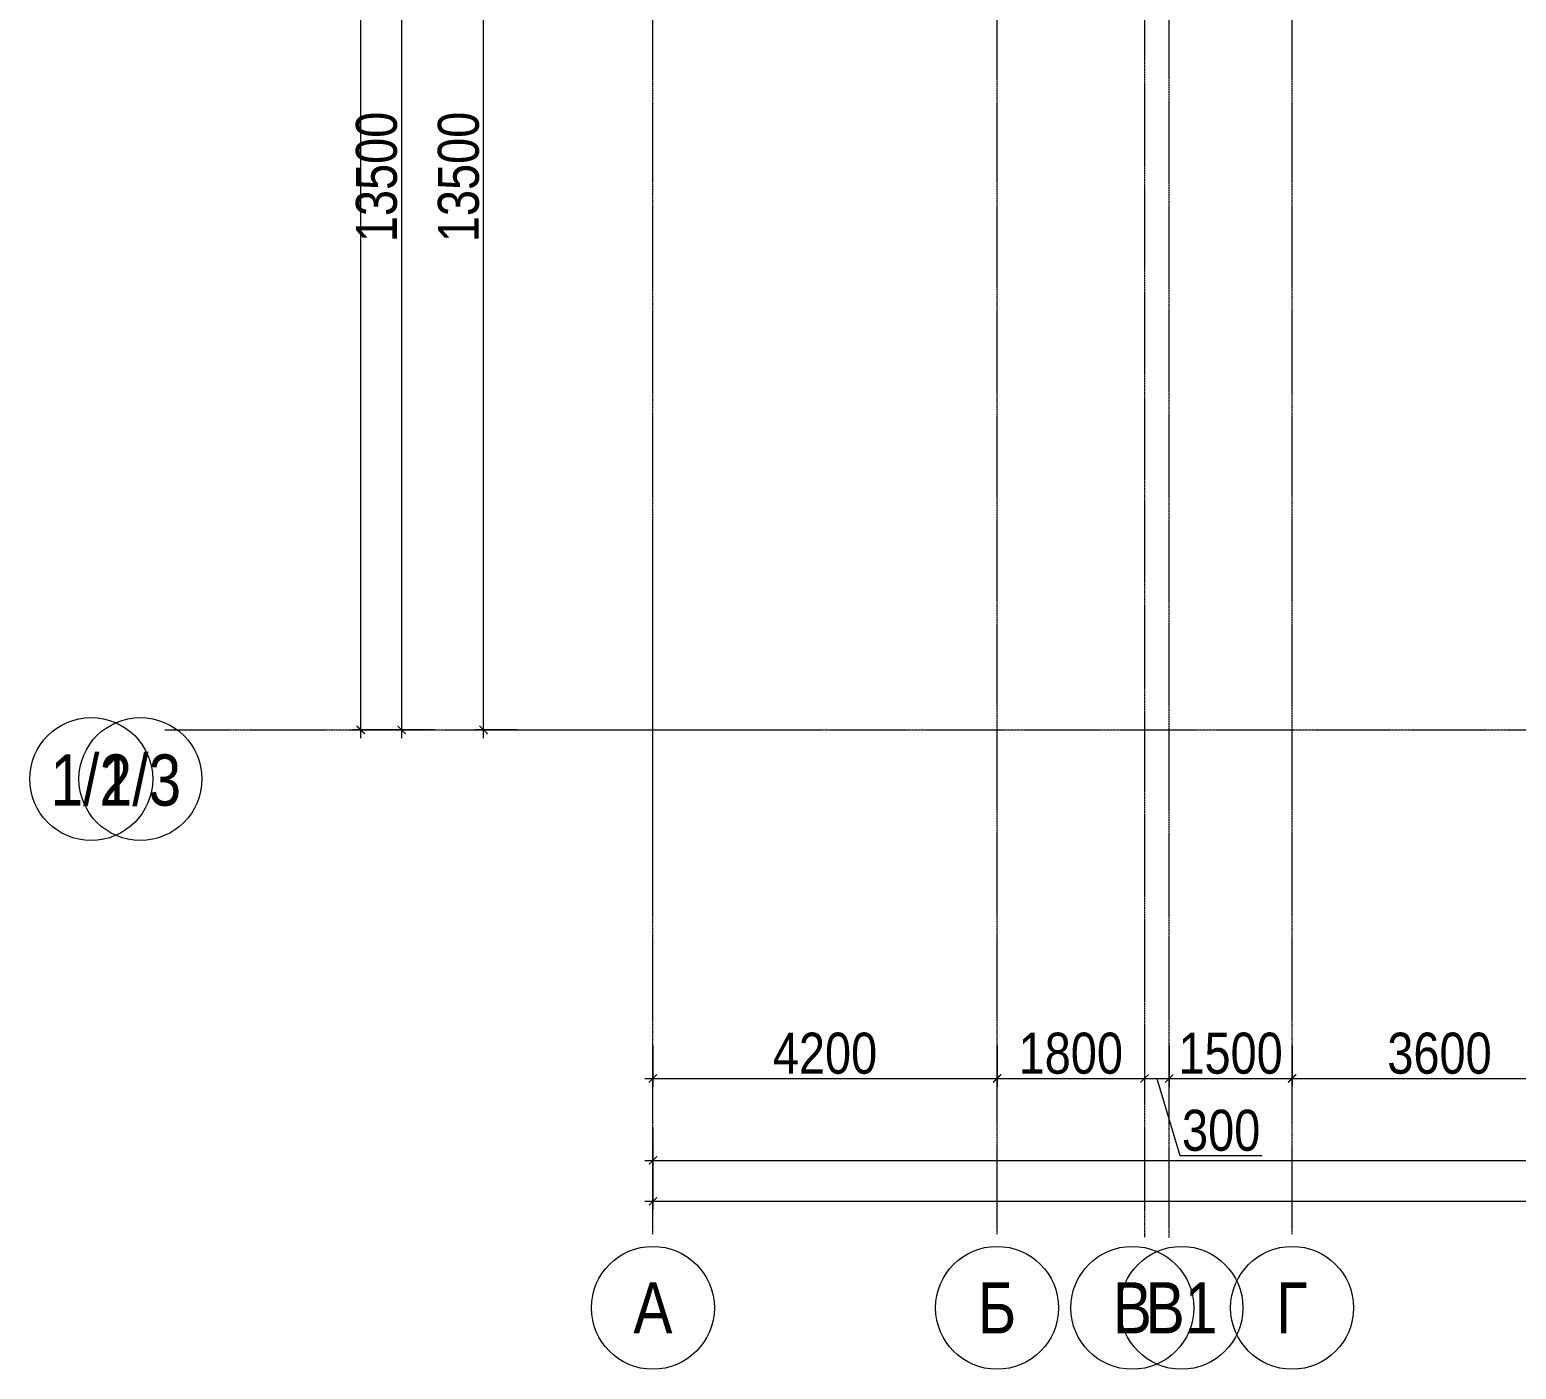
# Model space of a CAD drawing. Header units: millimetres. Extents: x 538266 to 1167394, y 114608 to 637157.
# Drawn here: x 1038829 to 1056971, y 488964 to 505316 of the extents above; entities that cross this region are included whole.
import ezdxf
from ezdxf.enums import TextEntityAlignment as Align

# ---------------------------------------------------------------- set-up
doc = ezdxf.new("R2010")
doc.units = ezdxf.units.MM
doc.linetypes.add('CENTER2', pattern=[28.575, 19.05, -3.175, 3.175, -3.175])
doc.layers.get('Defpoints').update_dxf_attribs({"color": 140})
doc.layers.add('АР_Делит', color=120, linetype='Continuous', lineweight=0, plot=False)
doc.layers.add('РД_Оси_100', color=7, linetype='Continuous', lineweight=0, true_color=0x525252)
doc.layers.add('РД_Оси_размер', color=8, linetype='Continuous', lineweight=0)
doc.styles.add('style1', font='ARIALN.TTF')
doc.styles.add('ккк', font='isocpeur.ttf', dxfattribs={"width": 0.85, "oblique": 15})
doc.dimstyles.new('Dim100_ареал', dxfattribs={"dimscale": 100, "dimtxt": 2.5, "dimasz": 1, "dimexe": 1, "dimexo": 1, "dimgap": 0.5, "dimtad": 1, "dimzin": 12, "dimdsep": 46, "dimtxsty": 'style1', "dimblk": 'ARCHTICK', "dimcen": 1, "dimdle": 1, "dimclrd": 256, "dimclre": 256, "dimaunit": 1, "dimadec": 0, "dimazin": 3, "dimtfac": 1, "dimtmove": 1, "dimatfit": 3, "dimldrblk": 'OPEN30', "dimfxl": 4, "dimfxlon": 1, "dimtolj": 1, "dimtzin": 0, "dimlwd": 9, "dimlwe": 9, "dimarcsym": 0})

# ---------------------------------------------------------------- blocks, each defined once
blk = doc.blocks.new('_ArchTick')
at = {"color": 0, "linetype": 'ByBlock', "const_width": 0.15}
blk.add_lwpolyline([(-0.5, -0.5), (0.5, 0.5)], dxfattribs=at)
blk = doc.blocks.new('*D860')
at = {"layer": 'Defpoints', "color": 0, "transparency": 16777216}
for p in [(0, -3255), (4200, -3255), (4200, -4255)]:
    blk.add_point(p, dxfattribs=at)
at = {"layer": 'РД_Оси_размер', "lineweight": 9, "transparency": 16777216}
for p, q in [((0, -3855), (0, -4355)), ((4200, -3855), (4200, -4355)), ((-100, -4255), (4300, -4255))]:
    blk.add_line(p, q, dxfattribs=at)
at = {"layer": 'РД_Оси_размер', "lineweight": 9, "transparency": 16777216, "xscale": 100, "yscale": 100, "zscale": 100, "rotation": 180}
blk.add_blockref('_ArchTick', (0, -4255), dxfattribs=at)
at = {"layer": 'РД_Оси_размер', "lineweight": 9, "transparency": 16777216, "xscale": 100, "yscale": 100, "zscale": 100}
blk.add_blockref('_ArchTick', (4200, -4255), dxfattribs=at)
at = {"layer": 'РД_Оси_размер', "color": 0, "transparency": 16777216, "insert": (2100, -3950), "char_height": 500, "attachment_point": 5, "style": 'style1'}
blk.add_mtext('\\A1;4200', dxfattribs=at)
blk = doc.blocks.new('_Open30')
at = {"color": 0, "linetype": 'ByBlock', "lineweight": -2}
for p, q in [((-1, 0.27), (0, 0)), ((0, 0), (-1, -0.27)), ((0, 0), (-1, 0))]:
    blk.add_line(p, q, dxfattribs=at)
blk = doc.blocks.new('A-iden')
at = {"linetype": 'Continuous', "lineweight": 5}
blk.add_circle((0, -4), 3, dxfattribs=at)
at = {"color": 0, "linetype": 'Continuous', "lineweight": 20, "style": 'ккк', "width": 0.85}
blk.add_attdef('ID', text='', height=8, dxfattribs=at).set_placement((0.314, -3.853), align=Align.MIDDLE_CENTER)
blk = doc.blocks.new('*D915')
at = {"layer": 'Defpoints', "color": 0, "transparency": 16777216}
for p in [(4200, -3255), (6000, -3255), (6000, -4255)]:
    blk.add_point(p, dxfattribs=at)
at = {"layer": 'РД_Оси_размер', "lineweight": 9, "transparency": 16777216}
for p, q in [((4200, -3855), (4200, -4355)), ((6000, -3855), (6000, -4355)), ((4100, -4255), (6100, -4255))]:
    blk.add_line(p, q, dxfattribs=at)
at = {"layer": 'РД_Оси_размер', "lineweight": 9, "transparency": 16777216, "xscale": 100, "yscale": 100, "zscale": 100, "rotation": 180}
blk.add_blockref('_ArchTick', (4200, -4255), dxfattribs=at)
at = {"layer": 'РД_Оси_размер', "lineweight": 9, "transparency": 16777216, "xscale": 100, "yscale": 100, "zscale": 100}
blk.add_blockref('_ArchTick', (6000, -4255), dxfattribs=at)
at = {"layer": 'РД_Оси_размер', "color": 0, "transparency": 16777216, "insert": (5100, -3950), "char_height": 500, "attachment_point": 5, "style": 'style1'}
blk.add_mtext('\\A1;1800', dxfattribs=at)
blk = doc.blocks.new('*D916')
at = {"layer": 'Defpoints', "color": 0, "transparency": 16777216}
for p in [(6000, -3255), (6300, -3255), (6300, -4255)]:
    blk.add_point(p, dxfattribs=at)
at = {"layer": 'РД_Оси_размер', "lineweight": 9, "transparency": 16777216}
for p, q in [((6000, -3855), (6000, -4355)), ((6300, -3855), (6300, -4355)), ((5900, -4255), (6400, -4255)), ((6150, -4255), (6432, -5196)), ((6432, -5196), (7437, -5196))]:
    blk.add_line(p, q, dxfattribs=at)
at = {"layer": 'РД_Оси_размер', "lineweight": 9, "transparency": 16777216, "xscale": 100, "yscale": 100, "zscale": 100, "rotation": 180}
blk.add_blockref('_ArchTick', (6000, -4255), dxfattribs=at)
at = {"layer": 'РД_Оси_размер', "lineweight": 9, "transparency": 16777216, "xscale": 100, "yscale": 100, "zscale": 100}
blk.add_blockref('_ArchTick', (6300, -4255), dxfattribs=at)
at = {"layer": 'РД_Оси_размер', "color": 0, "transparency": 16777216, "insert": (6935, -4891), "char_height": 500, "attachment_point": 5, "style": 'style1'}
blk.add_mtext('\\A1;300', dxfattribs=at)
blk = doc.blocks.new('*D917')
at = {"layer": 'Defpoints', "color": 0, "transparency": 16777216}
for p in [(6300, -3255), (7800, -3255), (7800, -4255)]:
    blk.add_point(p, dxfattribs=at)
at = {"layer": 'РД_Оси_размер', "lineweight": 9, "transparency": 16777216}
for p, q in [((6300, -3855), (6300, -4355)), ((7800, -3855), (7800, -4355)), ((6200, -4255), (7900, -4255))]:
    blk.add_line(p, q, dxfattribs=at)
at = {"layer": 'РД_Оси_размер', "lineweight": 9, "transparency": 16777216, "xscale": 100, "yscale": 100, "zscale": 100, "rotation": 180}
blk.add_blockref('_ArchTick', (6300, -4255), dxfattribs=at)
at = {"layer": 'РД_Оси_размер', "lineweight": 9, "transparency": 16777216, "xscale": 100, "yscale": 100, "zscale": 100}
blk.add_blockref('_ArchTick', (7800, -4255), dxfattribs=at)
at = {"layer": 'РД_Оси_размер', "color": 0, "transparency": 16777216, "insert": (7050, -3950), "char_height": 500, "attachment_point": 5, "style": 'style1'}
blk.add_mtext('\\A1;1500', dxfattribs=at)
blk = doc.blocks.new('*D918')
at = {"layer": 'Defpoints', "color": 0, "transparency": 16777216}
for p in [(7800, -3255), (11400, -3255), (11400, -4255)]:
    blk.add_point(p, dxfattribs=at)
at = {"layer": 'РД_Оси_размер', "lineweight": 9, "transparency": 16777216}
for p, q in [((7800, -3855), (7800, -4355)), ((11400, -3855), (11400, -4355)), ((7700, -4255), (11500, -4255))]:
    blk.add_line(p, q, dxfattribs=at)
at = {"layer": 'РД_Оси_размер', "lineweight": 9, "transparency": 16777216, "xscale": 100, "yscale": 100, "zscale": 100, "rotation": 180}
blk.add_blockref('_ArchTick', (7800, -4255), dxfattribs=at)
at = {"layer": 'РД_Оси_размер', "lineweight": 9, "transparency": 16777216, "xscale": 100, "yscale": 100, "zscale": 100}
blk.add_blockref('_ArchTick', (11400, -4255), dxfattribs=at)
at = {"layer": 'РД_Оси_размер', "color": 0, "transparency": 16777216, "insert": (9600, -3950), "char_height": 500, "attachment_point": 5, "style": 'style1'}
blk.add_mtext('\\A1;3600', dxfattribs=at)
blk = doc.blocks.new('*D832')
at = {"layer": 'Defpoints', "color": 0, "transparency": 16777216}
for p in [(0, -3255), (114600, -3255), (114600, -5755)]:
    blk.add_point(p, dxfattribs=at)
at = {"layer": 'РД_Оси_размер', "lineweight": 9, "transparency": 16777216}
for p, q in [((0, -5355), (0, -5855)), ((114600, -5355), (114600, -5855)), ((-100, -5755), (114700, -5755))]:
    blk.add_line(p, q, dxfattribs=at)
at = {"layer": 'РД_Оси_размер', "lineweight": 9, "transparency": 16777216, "xscale": 100, "yscale": 100, "zscale": 100, "rotation": 180}
blk.add_blockref('_ArchTick', (0, -5755), dxfattribs=at)
at = {"layer": 'РД_Оси_размер', "lineweight": 9, "transparency": 16777216, "xscale": 100, "yscale": 100, "zscale": 100}
blk.add_blockref('_ArchTick', (114600, -5755), dxfattribs=at)
at = {"layer": 'РД_Оси_размер', "color": 0, "transparency": 16777216, "insert": (57300, -5450), "char_height": 500, "attachment_point": 5, "style": 'style1'}
blk.add_mtext('\\A1;114600', dxfattribs=at)
blk = doc.blocks.new('*D967')
at = {"layer": 'Defpoints', "color": 0, "transparency": 16777216}
for p in [(-3566, 134700), (-1066, 134700), (-1066, 0)]:
    blk.add_point(p, dxfattribs=at)
at = {"layer": 'РД_Оси_размер', "lineweight": 9, "transparency": 16777216}
for p, q in [((-3566, -100), (-3566, 134800)), ((-3166, 134700), (-3666, 134700)), ((-3166, 0), (-3666, 0))]:
    blk.add_line(p, q, dxfattribs=at)
at = {"layer": 'РД_Оси_размер', "lineweight": 9, "transparency": 16777216, "xscale": 100, "yscale": 100, "zscale": 100}
for p, rotation in [((-3566, 134700), 90), ((-3566, 0), 270)]:
    blk.add_blockref('_ArchTick', p, dxfattribs=dict(at, rotation=rotation))
at = {"layer": 'РД_Оси_размер', "color": 0, "transparency": 16777216, "insert": (-3871, 67350), "char_height": 500, "attachment_point": 5, "rotation": 90, "style": 'style1'}
blk.add_mtext('\\A1;134700', dxfattribs=at)
blk = doc.blocks.new('*D968')
at = {"layer": 'Defpoints', "color": 0, "transparency": 16777216}
for p in [(-2066, 13500), (-1331, 13500), (-1066, 0)]:
    blk.add_point(p, dxfattribs=at)
at = {"layer": 'РД_Оси_размер', "lineweight": 9, "transparency": 16777216}
for p, q in [((-1666, 13500), (-2166, 13500)), ((-2066, -100), (-2066, 13600)), ((-1666, 0), (-2166, 0))]:
    blk.add_line(p, q, dxfattribs=at)
at = {"layer": 'РД_Оси_размер', "lineweight": 9, "transparency": 16777216, "xscale": 100, "yscale": 100, "zscale": 100}
for p, rotation in [((-2066, 13500), 90), ((-2066, 0), 270)]:
    blk.add_blockref('_ArchTick', p, dxfattribs=dict(at, rotation=rotation))
at = {"layer": 'РД_Оси_размер', "color": 0, "transparency": 16777216, "insert": (-2371, 6750), "char_height": 500, "attachment_point": 5, "rotation": 90, "style": 'style1'}
blk.add_mtext('\\A1;13500', dxfattribs=at)
blk = doc.blocks.new('*D893')
at = {"layer": 'Defpoints', "color": 0, "transparency": 16777216}
for p in [(-3066, 13500), (-1066, 13500), (-1066, 0)]:
    blk.add_point(p, dxfattribs=at)
at = {"layer": 'РД_Оси_размер', "lineweight": 9, "transparency": 16777216}
for p, q in [((-2666, 13500), (-3166, 13500)), ((-3066, -100), (-3066, 13600)), ((-2666, 0), (-3166, 0))]:
    blk.add_line(p, q, dxfattribs=at)
at = {"layer": 'РД_Оси_размер', "lineweight": 9, "transparency": 16777216, "xscale": 100, "yscale": 100, "zscale": 100}
for p, rotation in [((-3066, 13500), 90), ((-3066, 0), 270)]:
    blk.add_blockref('_ArchTick', p, dxfattribs=dict(at, rotation=rotation))
at = {"layer": 'РД_Оси_размер', "color": 0, "transparency": 16777216, "insert": (-3371, 6750), "char_height": 500, "attachment_point": 5, "rotation": 90, "style": 'style1'}
blk.add_mtext('\\A1;13500', dxfattribs=at)
blk = doc.blocks.new('*D900')
at = {"layer": 'Defpoints', "color": 0, "transparency": 16777216}
for p in [(0, -3255), (27600, -3255), (27600, -5255)]:
    blk.add_point(p, dxfattribs=at)
at = {"layer": 'РД_Оси_размер', "lineweight": 9, "transparency": 16777216}
for p, q in [((0, -4855), (0, -5355)), ((27600, -4855), (27600, -5355)), ((-100, -5255), (27700, -5255))]:
    blk.add_line(p, q, dxfattribs=at)
at = {"layer": 'РД_Оси_размер', "lineweight": 9, "transparency": 16777216, "xscale": 100, "yscale": 100, "zscale": 100, "rotation": 180}
blk.add_blockref('_ArchTick', (0, -5255), dxfattribs=at)
at = {"layer": 'РД_Оси_размер', "lineweight": 9, "transparency": 16777216, "xscale": 100, "yscale": 100, "zscale": 100}
blk.add_blockref('_ArchTick', (27600, -5255), dxfattribs=at)
at = {"layer": 'РД_Оси_размер', "color": 0, "transparency": 16777216, "insert": (13800, -4950), "char_height": 500, "attachment_point": 5, "style": 'style1'}
blk.add_mtext('\\A1;27600', dxfattribs=at)
blk = doc.blocks.new('СОШ_2200_АР_ОСИ_М100_28.05.24')
at = {"layer": 'АР_Делит', "color": 251, "true_color": 0x636466}
for points in [[(0, -2065.317), (0, 2065.317)], [(-2065.317, 0), (2065.317, 0)]]:
    blk.add_lwpolyline(points, dxfattribs=at)
at = {"layer": 'РД_Оси_100', "color": 251, "linetype": 'CENTER2', "true_color": 0x636466}
for p, q in [((0, -6155), (0, 139938.679)), ((4200, -6155), (4200, 139938.679)), ((-5954.958, 0), (30690.994, 0))]:
    blk.add_line(p, q, dxfattribs=at)
for points in [[(5849.555, 139938.679), (6000, 139538.679), (6000, -6194.559)], [(6300, -6195.83), (6300, 139538.679), (6450, 139938.679)], [(7800, -6155), (7800, 139938.679)]]:
    blk.add_lwpolyline(points, dxfattribs=at)
at = {"layer": 'РД_Оси_100', "color": 251, "true_color": 0x636466}
ref = blk.add_blockref('A-iden', (-6854.958, 400), dxfattribs=dict(at, xscale=250, yscale=250, zscale=250))
ref.add_attrib('ID', '1/2', dxfattribs={"layer": '0', "linetype": 'Continuous', "height": 625, "style": 'style1'}).set_placement((-6854.958, -600), align=Align.MIDDLE)
ref = blk.add_blockref('A-iden', (-6254.958, 400), dxfattribs=dict(at, xscale=250, yscale=250, zscale=250))
ref.add_attrib('ID', '1/3', dxfattribs={"layer": '0', "linetype": 'Continuous', "height": 625, "style": 'style1'}).set_placement((-6254.958, -600), align=Align.MIDDLE)
ref = blk.add_blockref('A-iden', (0, -6054.999), dxfattribs=dict(at, xscale=250, yscale=250, zscale=250))
ref.add_attrib('ID', 'А', dxfattribs={"layer": '0', "linetype": 'Continuous', "height": 625, "style": 'style1'}).set_placement((0, -7054.999), align=Align.MIDDLE)
ref = blk.add_blockref('A-iden', (4200, -6054.999), dxfattribs=dict(at, xscale=250, yscale=250, zscale=250))
ref.add_attrib('ID', 'Б', dxfattribs={"layer": '0', "linetype": 'Continuous', "height": 625, "style": 'style1'}).set_placement((4200, -7054.999), align=Align.MIDDLE)
ref = blk.add_blockref('A-iden', (5851.101, -6054.999), dxfattribs=dict(at, xscale=250, yscale=250, zscale=250))
ref.add_attrib('ID', 'В', dxfattribs={"layer": '0', "linetype": 'Continuous', "height": 625, "style": 'style1'}).set_placement((5851.101, -7054.999), align=Align.MIDDLE)
ref = blk.add_blockref('A-iden', (6451.101, -6054.999), dxfattribs=dict(at, xscale=250, yscale=250, zscale=250))
ref.add_attrib('ID', 'В1', dxfattribs={"layer": '0', "linetype": 'Continuous', "height": 625, "style": 'style1'}).set_placement((6451.101, -7054.999), align=Align.MIDDLE)
ref = blk.add_blockref('A-iden', (7800.734, -6054.999), dxfattribs=dict(at, xscale=250, yscale=250, zscale=250))
ref.add_attrib('ID', 'Г', dxfattribs={"layer": '0', "linetype": 'Continuous', "height": 625, "style": 'style1'}).set_placement((7800.734, -7054.999), align=Align.MIDDLE)
at = {"layer": 'РД_Оси_размер', "color": 251, "true_color": 0x636466}
for base, p2, picture, middle in [((-3565.603, 134700), (-1065.603, 134700), '*D967', (-3870.889, 67350)), ((-3065.603, 13500), (-1065.603, 13500), '*D893', (-3370.889, 6750)), ((-2065.603, 13500), (-1330.909, 13500), '*D968', (-2370.889, 6750))]:
    dim = blk.add_linear_dim(base=base, p1=(-1065.603, 0), p2=p2, angle=90, dimstyle='Dim100_ареал', override={"dimtxt": 5}, dxfattribs=at)
    dim.commit()
    dim.dimension.update_dxf_attribs({"geometry": picture, "text_midpoint": middle})
for base, p1, p2, picture, middle in [((4200, -4255), (0, -3255), (4200, -3255), '*D860', (2100, -3949.714)), ((114600, -5755), (0, -3255), (114600, -3255), '*D832', (57300, -5449.714)), ((27600, -5255), (0, -3255), (27600, -3255), '*D900', (13800, -4949.714)), ((6000, -4255), (4200, -3255), (6000, -3255), '*D915', (5100, -3949.714)), ((6300, -4255), (6000, -3255), (6300, -3255), '*D916', (6482.258, -4890.573)), ((7800, -4255), (6300, -3255), (7800, -3255), '*D917', (7050, -3949.714)), ((11400, -4255), (7800, -3255), (11400, -3255), '*D918', (9600, -3949.714))]:
    dim = blk.add_linear_dim(base=base, p1=p1, p2=p2, dimstyle='Dim100_ареал', override={"dimtxt": 5}, dxfattribs=at)
    dim.commit()
    dim.dimension.update_dxf_attribs({"geometry": picture, "text_midpoint": middle})

msp = doc.modelspace()

# ---------------------------------------------------------------- block references
at = {"layer": 'РД_Оси_100', "lineweight": 25}
msp.add_blockref('СОШ_2200_АР_ОСИ_М100_28.05.24', (1046434, 496769), dxfattribs=at)

doc.saveas('drawing.dxf')
